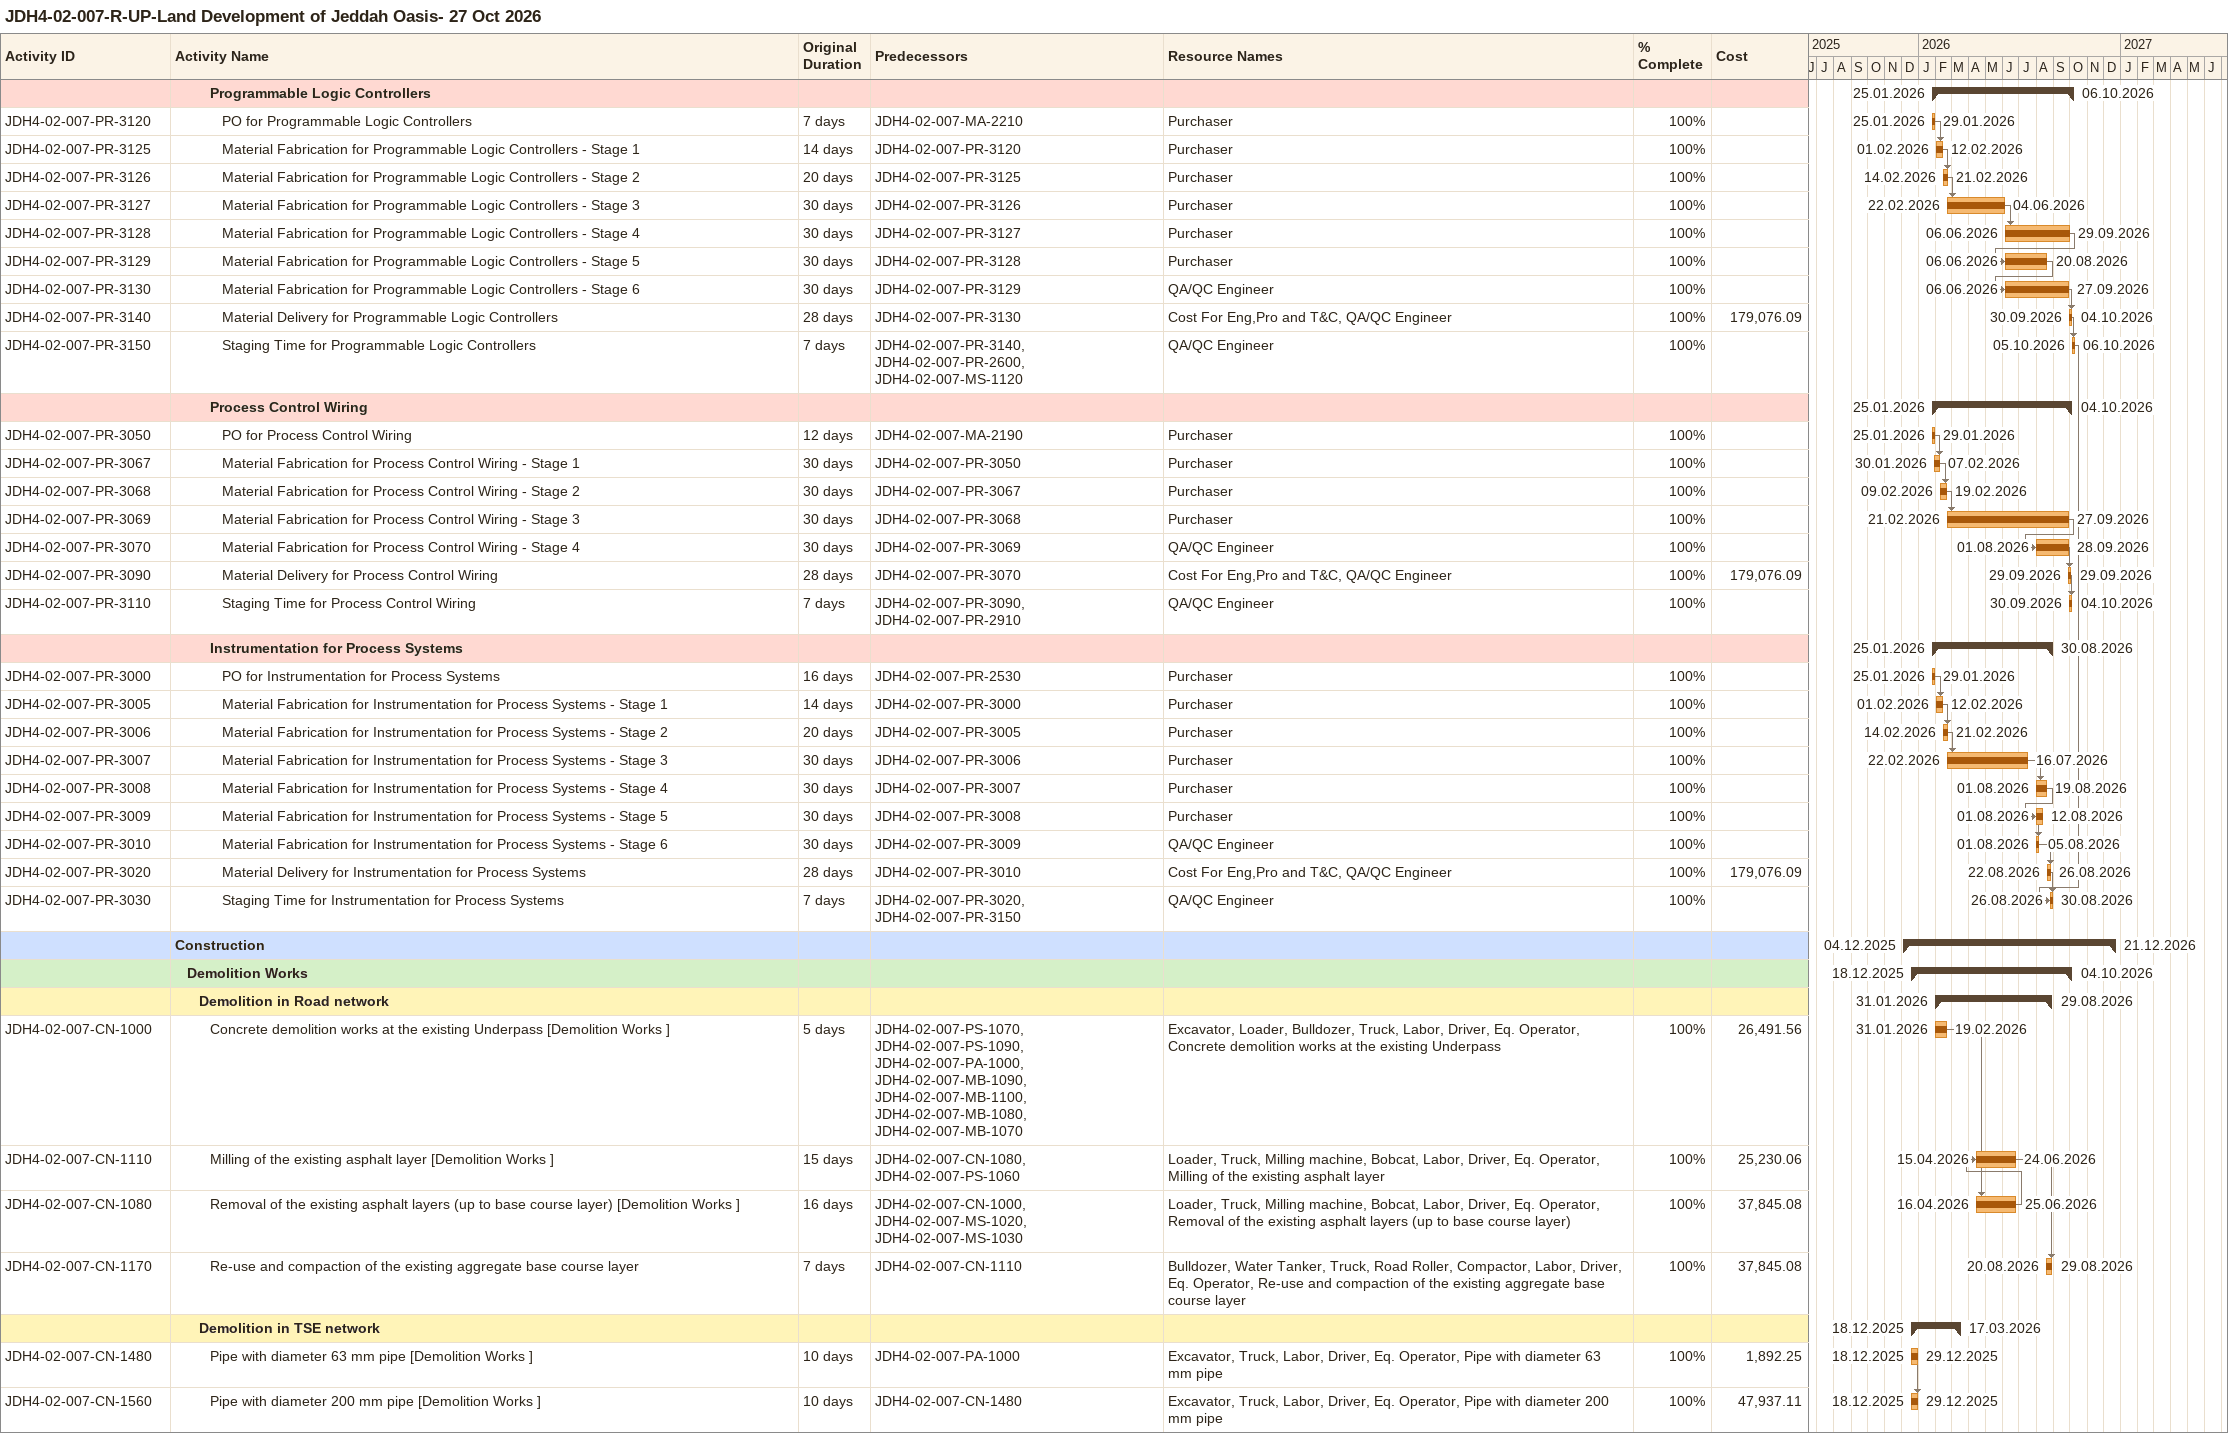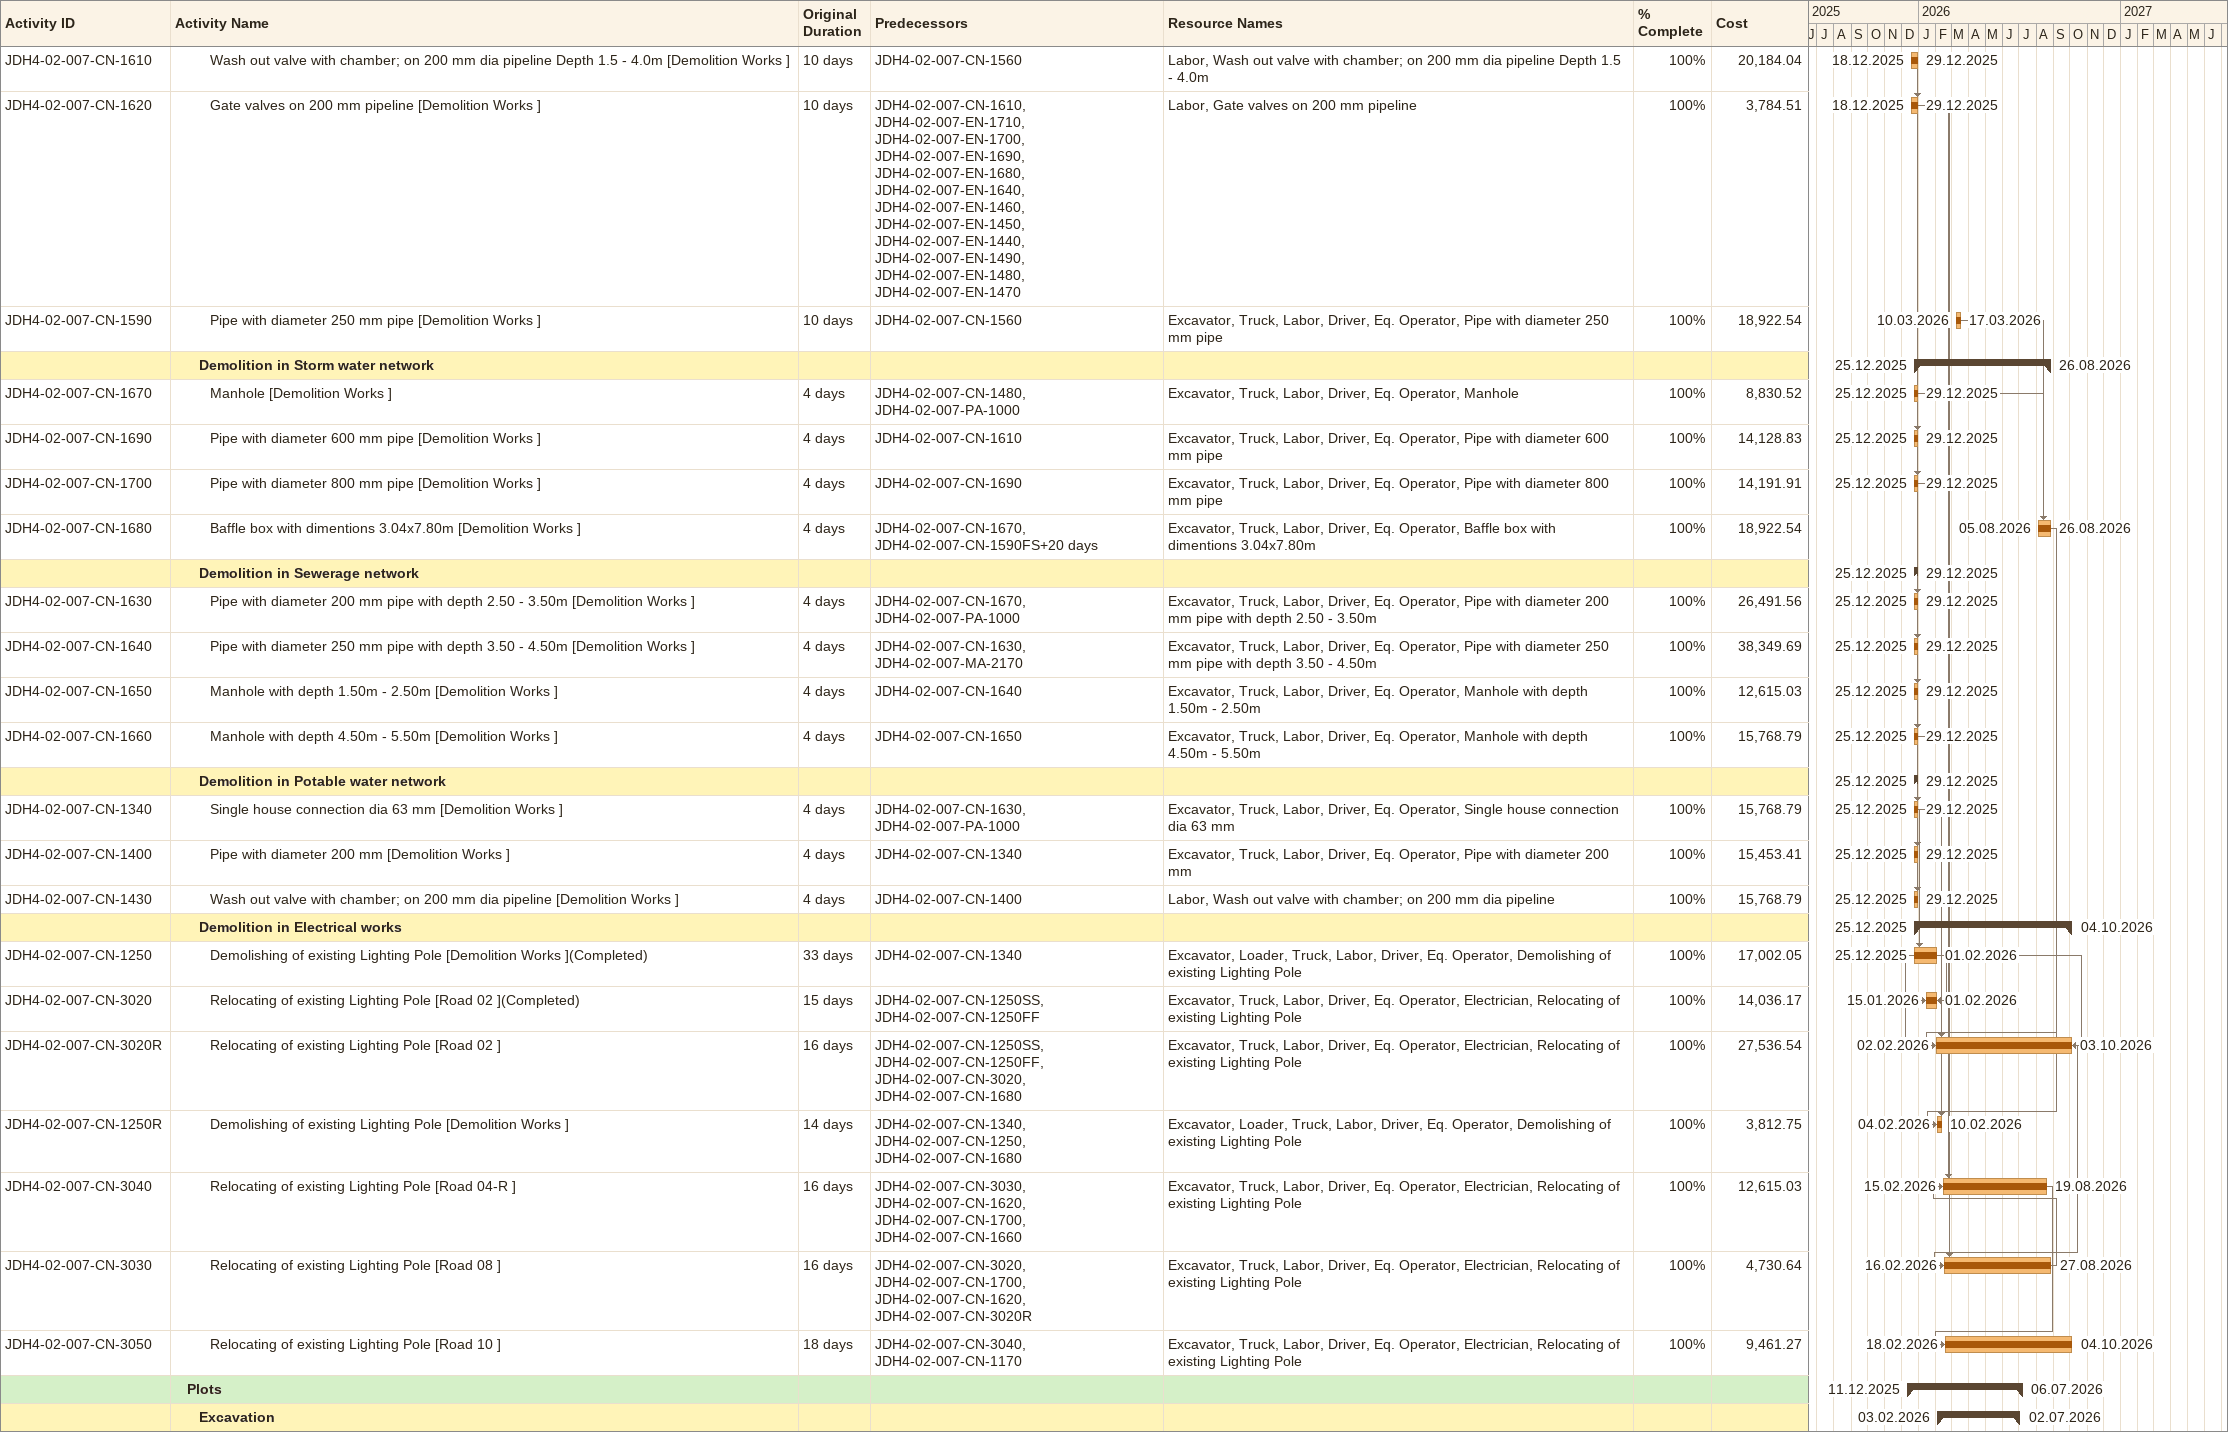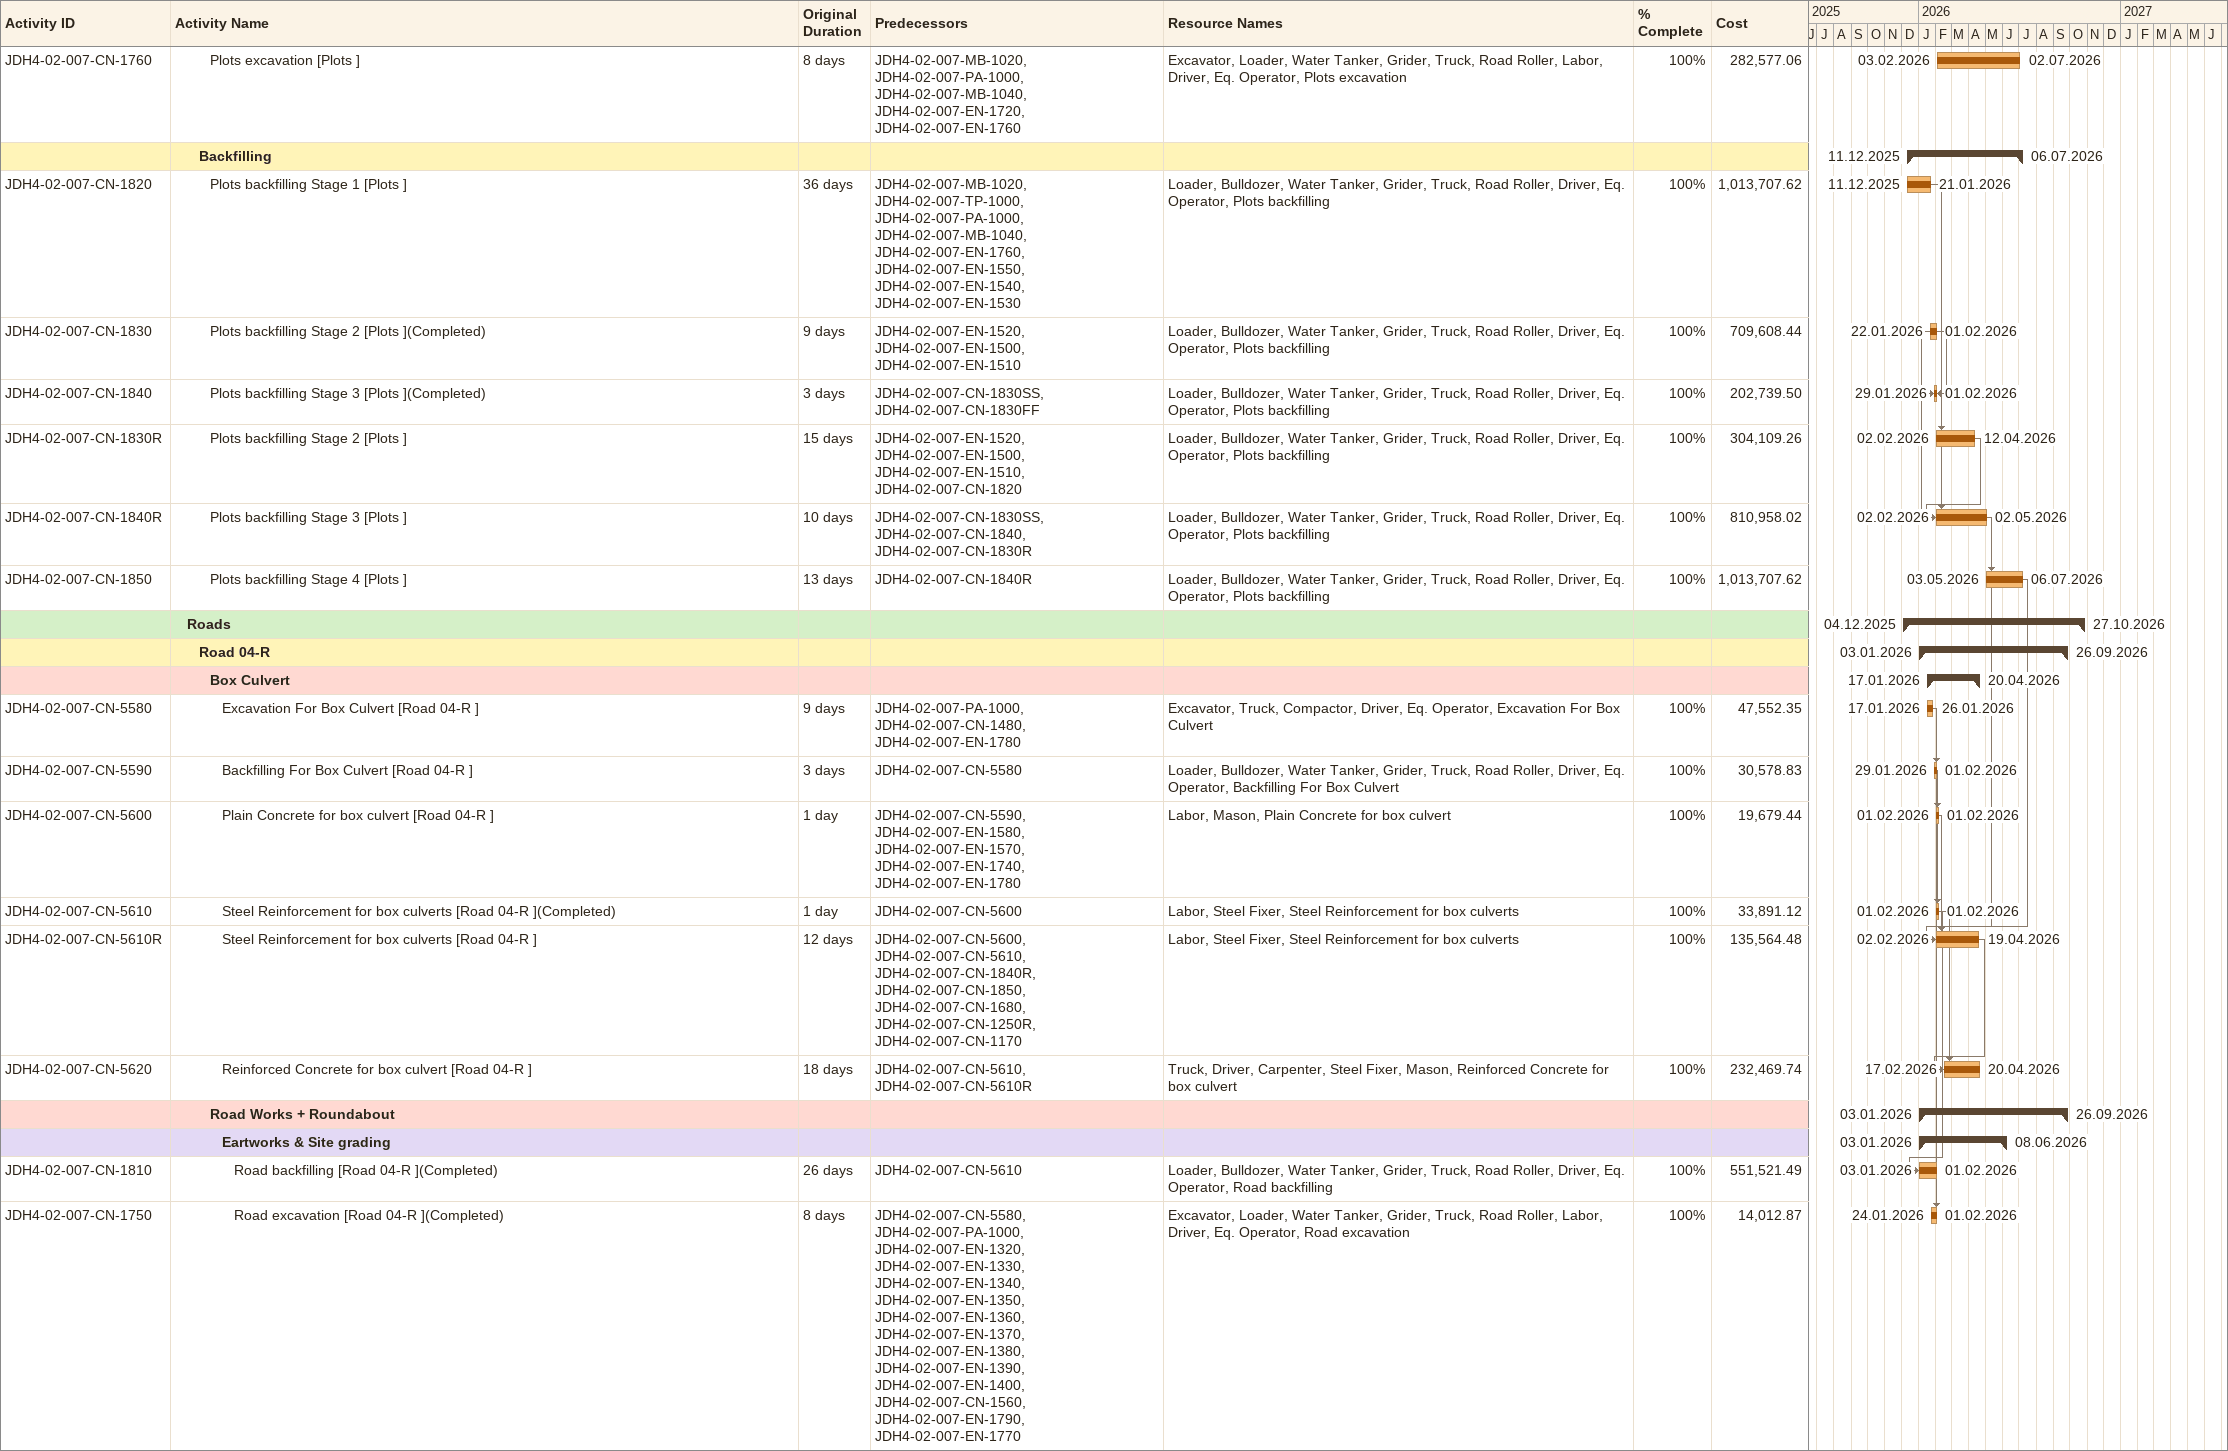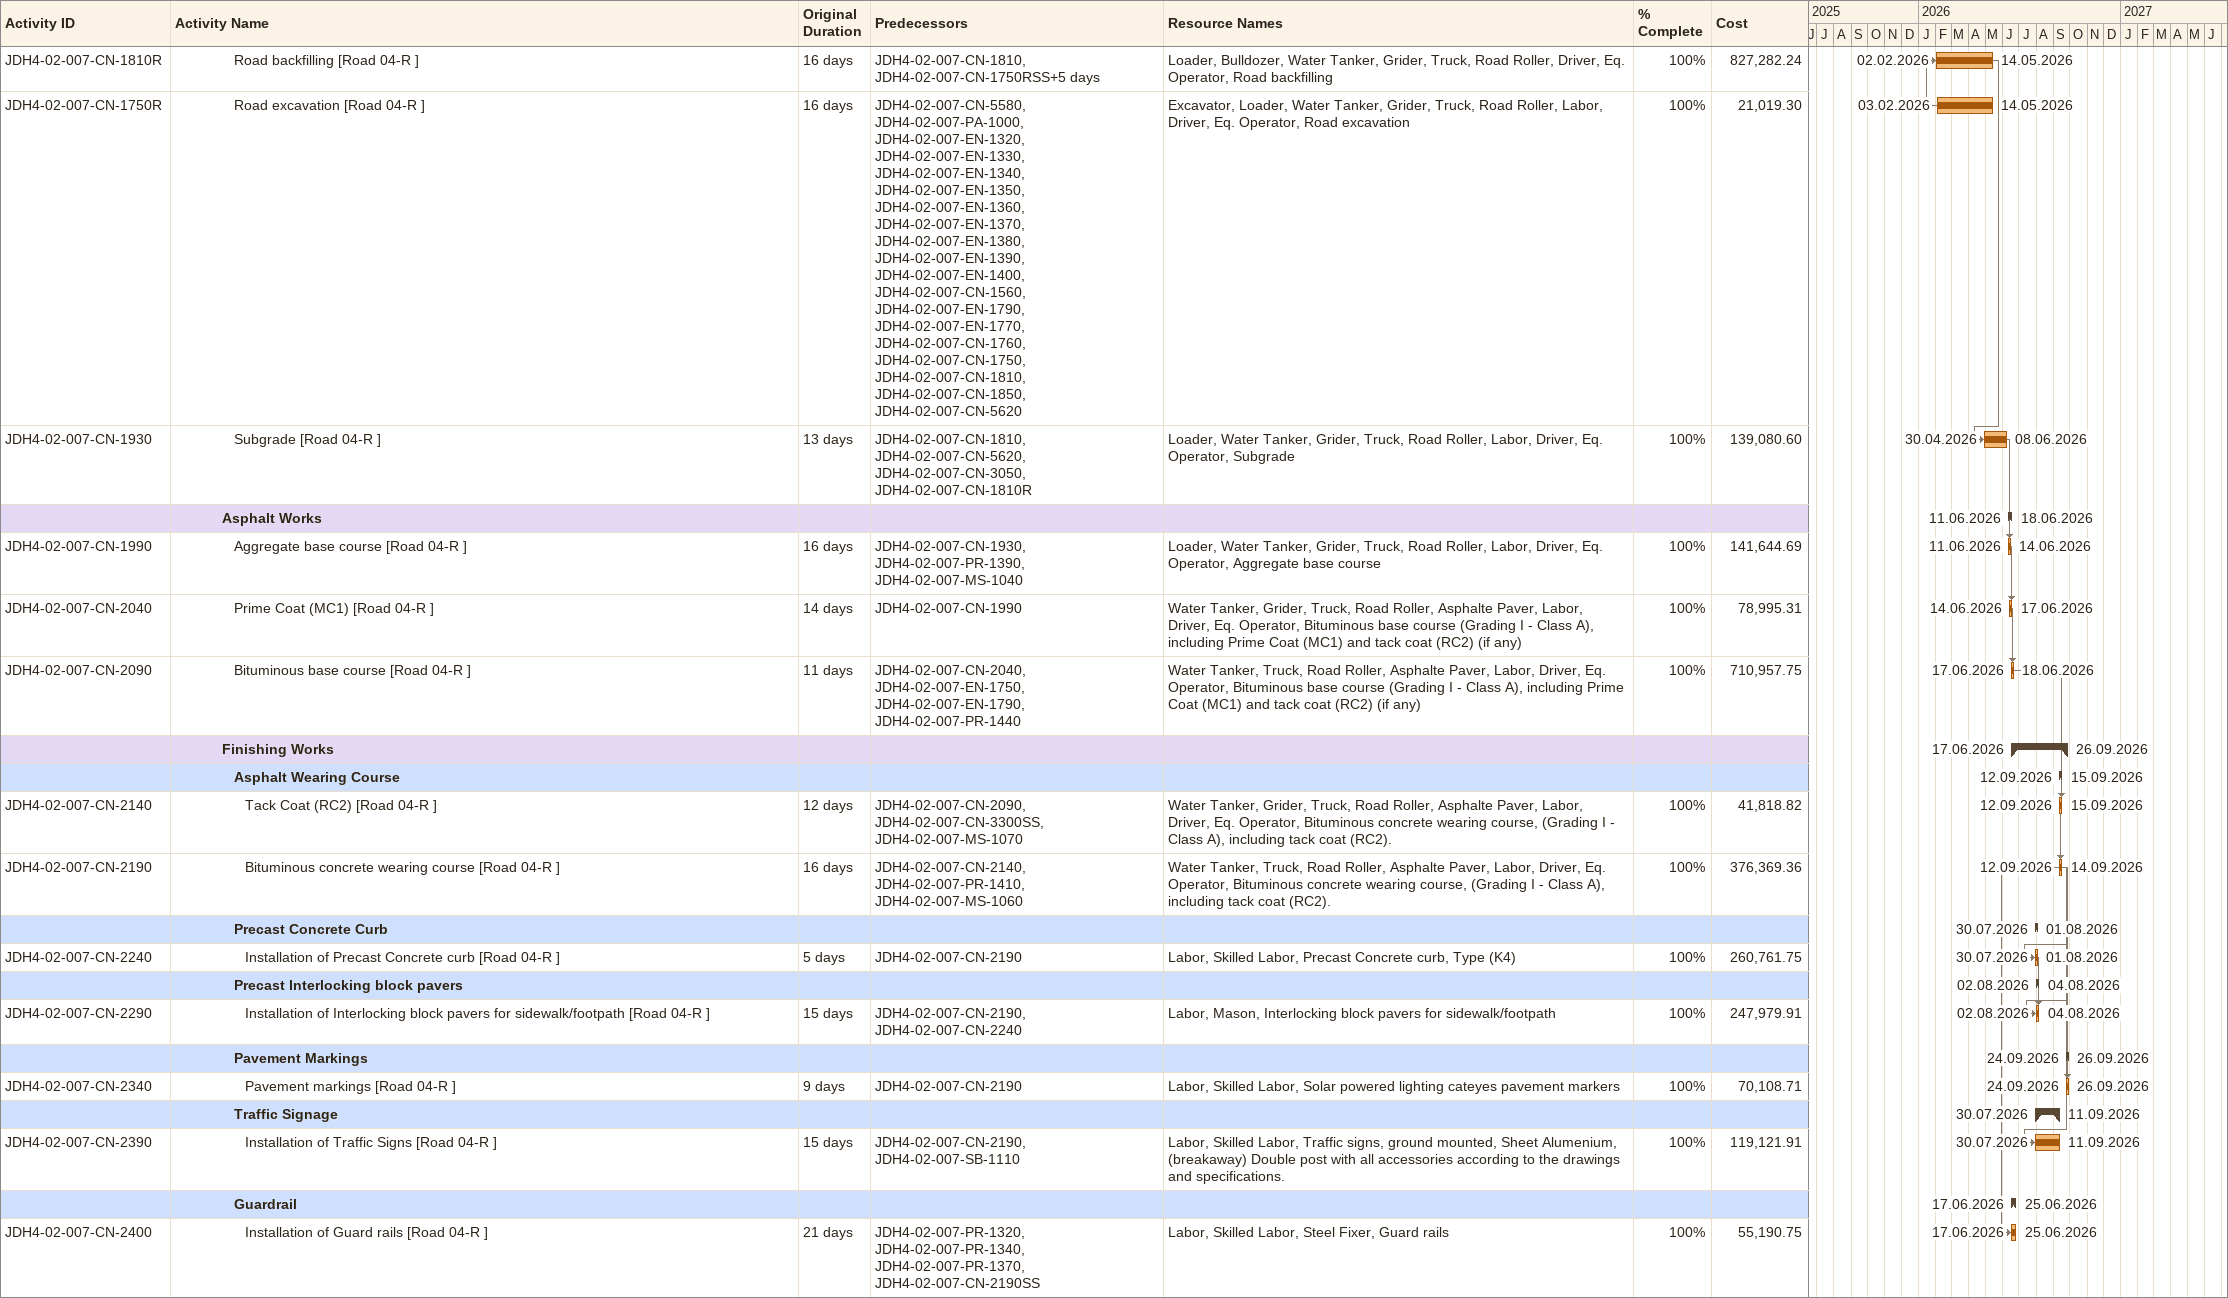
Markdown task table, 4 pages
JDH4-02-007-R-UP-Land Development of Jeddah Oasis- 27 Oct 2026

| ID | Level | Task | Original duration | Start | Finish | Predecessors | Resources | % complete | Cost |
|---|---|---|---|---|---|---|---|---|---|
|  | 4 | **Programmable Logic Controllers** |  | 2026-01-25 | 2026-10-06 |  |  |  |  |
| JDH4-02-007-PR-3120 | 5 | PO for Programmable Logic Controllers | 7d | 2026-01-25 | 2026-01-29 | JDH4-02-007-MA-2210 | Purchaser | 100 |  |
| JDH4-02-007-PR-3125 | 5 | Material Fabrication for Programmable Logic Controllers - Stage 1 | 14d | 2026-02-01 | 2026-02-12 | JDH4-02-007-PR-3120 | Purchaser | 100 |  |
| JDH4-02-007-PR-3126 | 5 | Material Fabrication for Programmable Logic Controllers - Stage 2 | 20d | 2026-02-14 | 2026-02-21 | JDH4-02-007-PR-3125 | Purchaser | 100 |  |
| JDH4-02-007-PR-3127 | 5 | Material Fabrication for Programmable Logic Controllers - Stage 3 | 30d | 2026-02-22 | 2026-06-04 | JDH4-02-007-PR-3126 | Purchaser | 100 |  |
| JDH4-02-007-PR-3128 | 5 | Material Fabrication for Programmable Logic Controllers - Stage 4 | 30d | 2026-06-06 | 2026-09-29 | JDH4-02-007-PR-3127 | Purchaser | 100 |  |
| JDH4-02-007-PR-3129 | 5 | Material Fabrication for Programmable Logic Controllers - Stage 5 | 30d | 2026-06-06 | 2026-08-20 | JDH4-02-007-PR-3128 | Purchaser | 100 |  |
| JDH4-02-007-PR-3130 | 5 | Material Fabrication for Programmable Logic Controllers - Stage 6 | 30d | 2026-06-06 | 2026-09-27 | JDH4-02-007-PR-3129 | QA/QC Engineer | 100 |  |
| JDH4-02-007-PR-3140 | 5 | Material Delivery for Programmable Logic Controllers | 28d | 2026-09-30 | 2026-10-04 | JDH4-02-007-PR-3130 | Cost For Eng,Pro and T&C, QA/QC Engineer | 100 | 179076.09 |
| JDH4-02-007-PR-3150 | 5 | Staging Time for Programmable Logic Controllers | 7d | 2026-10-05 | 2026-10-06 | JDH4-02-007-PR-3140, JDH4-02-007-PR-2600, JDH4-02-007-MS-1120 | QA/QC Engineer | 100 |  |
|  | 4 | **Process Control Wiring** |  | 2026-01-25 | 2026-10-04 |  |  |  |  |
| JDH4-02-007-PR-3050 | 5 | PO for Process Control Wiring | 12d | 2026-01-25 | 2026-01-29 | JDH4-02-007-MA-2190 | Purchaser | 100 |  |
| JDH4-02-007-PR-3067 | 5 | Material Fabrication for Process Control Wiring - Stage 1 | 30d | 2026-01-30 | 2026-02-07 | JDH4-02-007-PR-3050 | Purchaser | 100 |  |
| JDH4-02-007-PR-3068 | 5 | Material Fabrication for Process Control Wiring - Stage 2 | 30d | 2026-02-09 | 2026-02-19 | JDH4-02-007-PR-3067 | Purchaser | 100 |  |
| JDH4-02-007-PR-3069 | 5 | Material Fabrication for Process Control Wiring - Stage 3 | 30d | 2026-02-21 | 2026-09-27 | JDH4-02-007-PR-3068 | Purchaser | 100 |  |
| JDH4-02-007-PR-3070 | 5 | Material Fabrication for Process Control Wiring - Stage 4 | 30d | 2026-08-01 | 2026-09-28 | JDH4-02-007-PR-3069 | QA/QC Engineer | 100 |  |
| JDH4-02-007-PR-3090 | 5 | Material Delivery for Process Control Wiring | 28d | 2026-09-29 | 2026-09-29 | JDH4-02-007-PR-3070 | Cost For Eng,Pro and T&C, QA/QC Engineer | 100 | 179076.09 |
| JDH4-02-007-PR-3110 | 5 | Staging Time for Process Control Wiring | 7d | 2026-09-30 | 2026-10-04 | JDH4-02-007-PR-3090, JDH4-02-007-PR-2910 | QA/QC Engineer | 100 |  |
|  | 4 | **Instrumentation for Process Systems** |  | 2026-01-25 | 2026-08-30 |  |  |  |  |
| JDH4-02-007-PR-3000 | 5 | PO for Instrumentation for Process Systems | 16d | 2026-01-25 | 2026-01-29 | JDH4-02-007-PR-2530 | Purchaser | 100 |  |
| JDH4-02-007-PR-3005 | 5 | Material Fabrication for Instrumentation for Process Systems - Stage 1 | 14d | 2026-02-01 | 2026-02-12 | JDH4-02-007-PR-3000 | Purchaser | 100 |  |
| JDH4-02-007-PR-3006 | 5 | Material Fabrication for Instrumentation for Process Systems - Stage 2 | 20d | 2026-02-14 | 2026-02-21 | JDH4-02-007-PR-3005 | Purchaser | 100 |  |
| JDH4-02-007-PR-3007 | 5 | Material Fabrication for Instrumentation for Process Systems - Stage 3 | 30d | 2026-02-22 | 2026-07-16 | JDH4-02-007-PR-3006 | Purchaser | 100 |  |
| JDH4-02-007-PR-3008 | 5 | Material Fabrication for Instrumentation for Process Systems - Stage 4 | 30d | 2026-08-01 | 2026-08-19 | JDH4-02-007-PR-3007 | Purchaser | 100 |  |
| JDH4-02-007-PR-3009 | 5 | Material Fabrication for Instrumentation for Process Systems - Stage 5 | 30d | 2026-08-01 | 2026-08-12 | JDH4-02-007-PR-3008 | Purchaser | 100 |  |
| JDH4-02-007-PR-3010 | 5 | Material Fabrication for Instrumentation for Process Systems - Stage 6 | 30d | 2026-08-01 | 2026-08-05 | JDH4-02-007-PR-3009 | QA/QC Engineer | 100 |  |
| JDH4-02-007-PR-3020 | 5 | Material Delivery for Instrumentation for Process Systems | 28d | 2026-08-22 | 2026-08-26 | JDH4-02-007-PR-3010 | Cost For Eng,Pro and T&C, QA/QC Engineer | 100 | 179076.09 |
| JDH4-02-007-PR-3030 | 5 | Staging Time for Instrumentation for Process Systems | 7d | 2026-08-26 | 2026-08-30 | JDH4-02-007-PR-3020, JDH4-02-007-PR-3150 | QA/QC Engineer | 100 |  |
|  | 1 | **Construction** |  | 2025-12-04 | 2026-12-21 |  |  |  |  |
|  | 2 | **Demolition Works** |  | 2025-12-18 | 2026-10-04 |  |  |  |  |
|  | 3 | **Demolition in Road network** |  | 2026-01-31 | 2026-08-29 |  |  |  |  |
| JDH4-02-007-CN-1000 | 4 | Concrete demolition works at the existing Underpass [Demolition Works ] | 5d | 2026-01-31 | 2026-02-19 | JDH4-02-007-PS-1070, JDH4-02-007-PS-1090, JDH4-02-007-PA-1000, JDH4-02-007-MB-1090, JDH4-02-007-MB-1100, JDH4-02-007-MB-1080, JDH4-02-007-MB-1070 | Excavator, Loader, Bulldozer, Truck, Labor, Driver, Eq. Operator, Concrete demolition works at the existing Underpass | 100 | 26491.56 |
| JDH4-02-007-CN-1110 | 4 | Milling of the existing asphalt layer [Demolition Works ] | 15d | 2026-04-15 | 2026-06-24 | JDH4-02-007-CN-1080, JDH4-02-007-PS-1060 | Loader, Truck, Milling machine, Bobcat, Labor, Driver, Eq. Operator, Milling of the existing asphalt layer | 100 | 25230.06 |
| JDH4-02-007-CN-1080 | 4 | Removal of the existing asphalt layers (up to base course layer) [Demolition Works ] | 16d | 2026-04-16 | 2026-06-25 | JDH4-02-007-CN-1000, JDH4-02-007-MS-1020, JDH4-02-007-MS-1030 | Loader, Truck, Milling machine, Bobcat, Labor, Driver, Eq. Operator, Removal of the existing asphalt layers (up to base course layer) | 100 | 37845.08 |
| JDH4-02-007-CN-1170 | 4 | Re-use and compaction of the existing aggregate base course layer | 7d | 2026-08-20 | 2026-08-29 | JDH4-02-007-CN-1110 | Bulldozer, Water Tanker, Truck, Road Roller, Compactor, Labor, Driver, Eq. Operator, Re-use and compaction of the existing aggregate base course layer | 100 | 37845.08 |
|  | 3 | **Demolition in TSE network** |  | 2025-12-18 | 2026-03-17 |  |  |  |  |
| JDH4-02-007-CN-1480 | 4 | Pipe with diameter 63 mm pipe [Demolition Works ] | 10d | 2025-12-18 | 2025-12-29 | JDH4-02-007-PA-1000 | Excavator, Truck, Labor, Driver, Eq. Operator, Pipe with diameter 63 mm pipe | 100 | 1892.25 |
| JDH4-02-007-CN-1560 | 4 | Pipe with diameter 200 mm pipe [Demolition Works ] | 10d | 2025-12-18 | 2025-12-29 | JDH4-02-007-CN-1480 | Excavator, Truck, Labor, Driver, Eq. Operator, Pipe with diameter 200 mm pipe | 100 | 47937.11 |
| JDH4-02-007-CN-1610 | 4 | Wash out valve with chamber; on 200 mm dia pipeline Depth 1.5 - 4.0m [Demolition Works ] | 10d | 2025-12-18 | 2025-12-29 | JDH4-02-007-CN-1560 | Labor, Wash out valve with chamber; on 200 mm dia pipeline Depth 1.5 - 4.0m | 100 | 20184.04 |
| JDH4-02-007-CN-1620 | 4 | Gate valves on 200 mm pipeline [Demolition Works ] | 10d | 2025-12-18 | 2025-12-29 | JDH4-02-007-CN-1610, JDH4-02-007-EN-1710, JDH4-02-007-EN-1700, JDH4-02-007-EN-1690, JDH4-02-007-EN-1680, JDH4-02-007-EN-1640, JDH4-02-007-EN-1460, JDH4-02-007-EN-1450, JDH4-02-007-EN-1440, JDH4-02-007-EN-1490, JDH4-02-007-EN-1480, JDH4-02-007-EN-1470 | Labor, Gate valves on 200 mm pipeline | 100 | 3784.51 |
| JDH4-02-007-CN-1590 | 4 | Pipe with diameter 250 mm pipe [Demolition Works ] | 10d | 2026-03-10 | 2026-03-17 | JDH4-02-007-CN-1560 | Excavator, Truck, Labor, Driver, Eq. Operator, Pipe with diameter 250 mm pipe | 100 | 18922.54 |
|  | 3 | **Demolition in Storm water network** |  | 2025-12-25 | 2026-08-26 |  |  |  |  |
| JDH4-02-007-CN-1670 | 4 | Manhole [Demolition Works ] | 4d | 2025-12-25 | 2025-12-29 | JDH4-02-007-CN-1480, JDH4-02-007-PA-1000 | Excavator, Truck, Labor, Driver, Eq. Operator, Manhole | 100 | 8830.52 |
| JDH4-02-007-CN-1690 | 4 | Pipe with diameter 600 mm pipe [Demolition Works ] | 4d | 2025-12-25 | 2025-12-29 | JDH4-02-007-CN-1610 | Excavator, Truck, Labor, Driver, Eq. Operator, Pipe with diameter 600 mm pipe | 100 | 14128.83 |
| JDH4-02-007-CN-1700 | 4 | Pipe with diameter 800 mm pipe [Demolition Works ] | 4d | 2025-12-25 | 2025-12-29 | JDH4-02-007-CN-1690 | Excavator, Truck, Labor, Driver, Eq. Operator, Pipe with diameter 800 mm pipe | 100 | 14191.91 |
| JDH4-02-007-CN-1680 | 4 | Baffle box with dimentions 3.04x7.80m [Demolition Works ] | 4d | 2026-08-05 | 2026-08-26 | JDH4-02-007-CN-1670, JDH4-02-007-CN-1590FS+20d | Excavator, Truck, Labor, Driver, Eq. Operator, Baffle box with dimentions 3.04x7.80m | 100 | 18922.54 |
|  | 3 | **Demolition in Sewerage network** |  | 2025-12-25 | 2025-12-29 |  |  |  |  |
| JDH4-02-007-CN-1630 | 4 | Pipe with diameter 200 mm pipe with depth 2.50 - 3.50m [Demolition Works ] | 4d | 2025-12-25 | 2025-12-29 | JDH4-02-007-CN-1670, JDH4-02-007-PA-1000 | Excavator, Truck, Labor, Driver, Eq. Operator, Pipe with diameter 200 mm pipe with depth 2.50 - 3.50m | 100 | 26491.56 |
| JDH4-02-007-CN-1640 | 4 | Pipe with diameter 250 mm pipe with depth 3.50 - 4.50m [Demolition Works ] | 4d | 2025-12-25 | 2025-12-29 | JDH4-02-007-CN-1630, JDH4-02-007-MA-2170 | Excavator, Truck, Labor, Driver, Eq. Operator, Pipe with diameter 250 mm pipe with depth 3.50 - 4.50m | 100 | 38349.69 |
| JDH4-02-007-CN-1650 | 4 | Manhole with depth 1.50m - 2.50m [Demolition Works ] | 4d | 2025-12-25 | 2025-12-29 | JDH4-02-007-CN-1640 | Excavator, Truck, Labor, Driver, Eq. Operator, Manhole with depth 1.50m - 2.50m | 100 | 12615.03 |
| JDH4-02-007-CN-1660 | 4 | Manhole with depth 4.50m - 5.50m [Demolition Works ] | 4d | 2025-12-25 | 2025-12-29 | JDH4-02-007-CN-1650 | Excavator, Truck, Labor, Driver, Eq. Operator, Manhole with depth 4.50m - 5.50m | 100 | 15768.79 |
|  | 3 | **Demolition in Potable water network** |  | 2025-12-25 | 2025-12-29 |  |  |  |  |
| JDH4-02-007-CN-1340 | 4 | Single house connection dia 63 mm [Demolition Works ] | 4d | 2025-12-25 | 2025-12-29 | JDH4-02-007-CN-1630, JDH4-02-007-PA-1000 | Excavator, Truck, Labor, Driver, Eq. Operator, Single house connection dia 63 mm | 100 | 15768.79 |
| JDH4-02-007-CN-1400 | 4 | Pipe with diameter 200 mm [Demolition Works ] | 4d | 2025-12-25 | 2025-12-29 | JDH4-02-007-CN-1340 | Excavator, Truck, Labor, Driver, Eq. Operator, Pipe with diameter 200 mm | 100 | 15453.41 |
| JDH4-02-007-CN-1430 | 4 | Wash out valve with chamber; on 200 mm dia pipeline [Demolition Works ] | 4d | 2025-12-25 | 2025-12-29 | JDH4-02-007-CN-1400 | Labor, Wash out valve with chamber; on 200 mm dia pipeline | 100 | 15768.79 |
|  | 3 | **Demolition in Electrical works** |  | 2025-12-25 | 2026-10-04 |  |  |  |  |
| JDH4-02-007-CN-1250 | 4 | Demolishing of existing Lighting Pole [Demolition Works ](Completed) | 33d | 2025-12-25 | 2026-02-01 | JDH4-02-007-CN-1340 | Excavator, Loader, Truck, Labor, Driver, Eq. Operator, Demolishing of existing Lighting Pole | 100 | 17002.05 |
| JDH4-02-007-CN-3020 | 4 | Relocating of existing Lighting Pole [Road 02 ](Completed) | 15d | 2026-01-15 | 2026-02-01 | JDH4-02-007-CN-1250SS, JDH4-02-007-CN-1250FF | Excavator, Truck, Labor, Driver, Eq. Operator, Electrician, Relocating of existing Lighting Pole | 100 | 14036.17 |
| JDH4-02-007-CN-3020R | 4 | Relocating of existing Lighting Pole [Road 02 ] | 16d | 2026-02-02 | 2026-10-03 | JDH4-02-007-CN-1250SS, JDH4-02-007-CN-1250FF, JDH4-02-007-CN-3020, JDH4-02-007-CN-1680 | Excavator, Truck, Labor, Driver, Eq. Operator, Electrician, Relocating of existing Lighting Pole | 100 | 27536.54 |
| JDH4-02-007-CN-1250R | 4 | Demolishing of existing Lighting Pole [Demolition Works ] | 14d | 2026-02-04 | 2026-02-10 | JDH4-02-007-CN-1340, JDH4-02-007-CN-1250, JDH4-02-007-CN-1680 | Excavator, Loader, Truck, Labor, Driver, Eq. Operator, Demolishing of existing Lighting Pole | 100 | 3812.75 |
| JDH4-02-007-CN-3040 | 4 | Relocating of existing Lighting Pole [Road 04-R ] | 16d | 2026-02-15 | 2026-08-19 | JDH4-02-007-CN-3030, JDH4-02-007-CN-1620, JDH4-02-007-CN-1700, JDH4-02-007-CN-1660 | Excavator, Truck, Labor, Driver, Eq. Operator, Electrician, Relocating of existing Lighting Pole | 100 | 12615.03 |
| JDH4-02-007-CN-3030 | 4 | Relocating of existing Lighting Pole [Road 08 ] | 16d | 2026-02-16 | 2026-08-27 | JDH4-02-007-CN-3020, JDH4-02-007-CN-1700, JDH4-02-007-CN-1620, JDH4-02-007-CN-3020R | Excavator, Truck, Labor, Driver, Eq. Operator, Electrician, Relocating of existing Lighting Pole | 100 | 4730.64 |
| JDH4-02-007-CN-3050 | 4 | Relocating of existing Lighting Pole [Road 10 ] | 18d | 2026-02-18 | 2026-10-04 | JDH4-02-007-CN-3040, JDH4-02-007-CN-1170 | Excavator, Truck, Labor, Driver, Eq. Operator, Electrician, Relocating of existing Lighting Pole | 100 | 9461.27 |
|  | 2 | **Plots** |  | 2025-12-11 | 2026-07-06 |  |  |  |  |
|  | 3 | **Excavation** |  | 2026-02-03 | 2026-07-02 |  |  |  |  |
| JDH4-02-007-CN-1760 | 4 | Plots excavation [Plots ] | 8d | 2026-02-03 | 2026-07-02 | JDH4-02-007-MB-1020, JDH4-02-007-PA-1000, JDH4-02-007-MB-1040, JDH4-02-007-EN-1720, JDH4-02-007-EN-1760 | Excavator, Loader, Water Tanker, Grider, Truck, Road Roller, Labor, Driver, Eq. Operator, Plots excavation | 100 | 282577.06 |
|  | 3 | **Backfilling** |  | 2025-12-11 | 2026-07-06 |  |  |  |  |
| JDH4-02-007-CN-1820 | 4 | Plots backfilling Stage 1 [Plots ] | 36d | 2025-12-11 | 2026-01-21 | JDH4-02-007-MB-1020, JDH4-02-007-TP-1000, JDH4-02-007-PA-1000, JDH4-02-007-MB-1040, JDH4-02-007-EN-1760, JDH4-02-007-EN-1550, JDH4-02-007-EN-1540, JDH4-02-007-EN-1530 | Loader, Bulldozer, Water Tanker, Grider, Truck, Road Roller, Driver, Eq. Operator, Plots backfilling | 100 | 1013707.62 |
| JDH4-02-007-CN-1830 | 4 | Plots backfilling Stage 2 [Plots ](Completed) | 9d | 2026-01-22 | 2026-02-01 | JDH4-02-007-EN-1520, JDH4-02-007-EN-1500, JDH4-02-007-EN-1510 | Loader, Bulldozer, Water Tanker, Grider, Truck, Road Roller, Driver, Eq. Operator, Plots backfilling | 100 | 709608.44 |
| JDH4-02-007-CN-1840 | 4 | Plots backfilling Stage 3 [Plots ](Completed) | 3d | 2026-01-29 | 2026-02-01 | JDH4-02-007-CN-1830SS, JDH4-02-007-CN-1830FF | Loader, Bulldozer, Water Tanker, Grider, Truck, Road Roller, Driver, Eq. Operator, Plots backfilling | 100 | 202739.50 |
| JDH4-02-007-CN-1830R | 4 | Plots backfilling Stage 2 [Plots ] | 15d | 2026-02-02 | 2026-04-12 | JDH4-02-007-EN-1520, JDH4-02-007-EN-1500, JDH4-02-007-EN-1510, JDH4-02-007-CN-1820 | Loader, Bulldozer, Water Tanker, Grider, Truck, Road Roller, Driver, Eq. Operator, Plots backfilling | 100 | 304109.26 |
| JDH4-02-007-CN-1840R | 4 | Plots backfilling Stage 3 [Plots ] | 10d | 2026-02-02 | 2026-05-02 | JDH4-02-007-CN-1830SS, JDH4-02-007-CN-1840, JDH4-02-007-CN-1830R | Loader, Bulldozer, Water Tanker, Grider, Truck, Road Roller, Driver, Eq. Operator, Plots backfilling | 100 | 810958.02 |
| JDH4-02-007-CN-1850 | 4 | Plots backfilling Stage 4 [Plots ] | 13d | 2026-05-03 | 2026-07-06 | JDH4-02-007-CN-1840R | Loader, Bulldozer, Water Tanker, Grider, Truck, Road Roller, Driver, Eq. Operator, Plots backfilling | 100 | 1013707.62 |
|  | 2 | **Roads** |  | 2025-12-04 | 2026-10-27 |  |  |  |  |
|  | 3 | **Road 04-R** |  | 2026-01-03 | 2026-09-26 |  |  |  |  |
|  | 4 | **Box Culvert** |  | 2026-01-17 | 2026-04-20 |  |  |  |  |
| JDH4-02-007-CN-5580 | 5 | Excavation For Box Culvert [Road 04-R ] | 9d | 2026-01-17 | 2026-01-26 | JDH4-02-007-PA-1000, JDH4-02-007-CN-1480, JDH4-02-007-EN-1780 | Excavator, Truck, Compactor, Driver, Eq. Operator, Excavation For Box Culvert | 100 | 47552.35 |
| JDH4-02-007-CN-5590 | 5 | Backfilling For Box Culvert [Road 04-R ] | 3d | 2026-01-29 | 2026-02-01 | JDH4-02-007-CN-5580 | Loader, Bulldozer, Water Tanker, Grider, Truck, Road Roller, Driver, Eq. Operator, Backfilling For Box Culvert | 100 | 30578.83 |
| JDH4-02-007-CN-5600 | 5 | Plain Concrete for box culvert [Road 04-R ] | 1d | 2026-02-01 | 2026-02-01 | JDH4-02-007-CN-5590, JDH4-02-007-EN-1580, JDH4-02-007-EN-1570, JDH4-02-007-EN-1740, JDH4-02-007-EN-1780 | Labor, Mason, Plain Concrete for box culvert | 100 | 19679.44 |
| JDH4-02-007-CN-5610 | 5 | Steel Reinforcement for box culverts [Road 04-R ](Completed) | 1d | 2026-02-01 | 2026-02-01 | JDH4-02-007-CN-5600 | Labor, Steel Fixer, Steel Reinforcement for box culverts | 100 | 33891.12 |
| JDH4-02-007-CN-5610R | 5 | Steel Reinforcement for box culverts [Road 04-R ] | 12d | 2026-02-02 | 2026-04-19 | JDH4-02-007-CN-5600, JDH4-02-007-CN-5610, JDH4-02-007-CN-1840R, JDH4-02-007-CN-1850, JDH4-02-007-CN-1680, JDH4-02-007-CN-1250R, JDH4-02-007-CN-1170 | Labor, Steel Fixer, Steel Reinforcement for box culverts | 100 | 135564.48 |
| JDH4-02-007-CN-5620 | 5 | Reinforced Concrete for box culvert [Road 04-R ] | 18d | 2026-02-17 | 2026-04-20 | JDH4-02-007-CN-5610, JDH4-02-007-CN-5610R | Truck, Driver, Carpenter, Steel Fixer, Mason, Reinforced Concrete for box culvert | 100 | 232469.74 |
|  | 4 | **Road Works + Roundabout** |  | 2026-01-03 | 2026-09-26 |  |  |  |  |
|  | 5 | **Eartworks & Site grading** |  | 2026-01-03 | 2026-06-08 |  |  |  |  |
| JDH4-02-007-CN-1810 | 6 | Road backfilling [Road 04-R ](Completed) | 26d | 2026-01-03 | 2026-02-01 | JDH4-02-007-CN-5610 | Loader, Bulldozer, Water Tanker, Grider, Truck, Road Roller, Driver, Eq. Operator, Road backfilling | 100 | 551521.49 |
| JDH4-02-007-CN-1750 | 6 | Road excavation [Road 04-R ](Completed) | 8d | 2026-01-24 | 2026-02-01 | JDH4-02-007-CN-5580, JDH4-02-007-PA-1000, JDH4-02-007-EN-1320, JDH4-02-007-EN-1330, JDH4-02-007-EN-1340, JDH4-02-007-EN-1350, JDH4-02-007-EN-1360, JDH4-02-007-EN-1370, JDH4-02-007-EN-1380, JDH4-02-007-EN-1390, JDH4-02-007-EN-1400, JDH4-02-007-CN-1560, JDH4-02-007-EN-1790, JDH4-02-007-EN-1770 | Excavator, Loader, Water Tanker, Grider, Truck, Road Roller, Labor, Driver, Eq. Operator, Road excavation | 100 | 14012.87 |
| JDH4-02-007-CN-1810R | 6 | Road backfilling [Road 04-R ] | 16d | 2026-02-02 | 2026-05-14 | JDH4-02-007-CN-1810, JDH4-02-007-CN-1750RSS+5d | Loader, Bulldozer, Water Tanker, Grider, Truck, Road Roller, Driver, Eq. Operator, Road backfilling | 100 | 827282.24 |
| JDH4-02-007-CN-1750R | 6 | Road excavation [Road 04-R ] | 16d | 2026-02-03 | 2026-05-14 | JDH4-02-007-CN-5580, JDH4-02-007-PA-1000, JDH4-02-007-EN-1320, JDH4-02-007-EN-1330, JDH4-02-007-EN-1340, JDH4-02-007-EN-1350, JDH4-02-007-EN-1360, JDH4-02-007-EN-1370, JDH4-02-007-EN-1380, JDH4-02-007-EN-1390, JDH4-02-007-EN-1400, JDH4-02-007-CN-1560, JDH4-02-007-EN-1790, JDH4-02-007-EN-1770, JDH4-02-007-CN-1760, JDH4-02-007-CN-1750, JDH4-02-007-CN-1810, JDH4-02-007-CN-1850, JDH4-02-007-CN-5620 | Excavator, Loader, Water Tanker, Grider, Truck, Road Roller, Labor, Driver, Eq. Operator, Road excavation | 100 | 21019.30 |
| JDH4-02-007-CN-1930 | 6 | Subgrade [Road 04-R ] | 13d | 2026-04-30 | 2026-06-08 | JDH4-02-007-CN-1810, JDH4-02-007-CN-5620, JDH4-02-007-CN-3050, JDH4-02-007-CN-1810R | Loader, Water Tanker, Grider, Truck, Road Roller, Labor, Driver, Eq. Operator, Subgrade | 100 | 139080.60 |
|  | 5 | **Asphalt Works** |  | 2026-06-11 | 2026-06-18 |  |  |  |  |
| JDH4-02-007-CN-1990 | 6 | Aggregate base course [Road 04-R ] | 16d | 2026-06-11 | 2026-06-14 | JDH4-02-007-CN-1930, JDH4-02-007-PR-1390, JDH4-02-007-MS-1040 | Loader, Water Tanker, Grider, Truck, Road Roller, Labor, Driver, Eq. Operator, Aggregate base course | 100 | 141644.69 |
| JDH4-02-007-CN-2040 | 6 | Prime Coat (MC1) [Road 04-R ] | 14d | 2026-06-14 | 2026-06-17 | JDH4-02-007-CN-1990 | Water Tanker, Grider, Truck, Road Roller, Asphalte Paver, Labor, Driver, Eq. Operator, Bituminous base course (Grading I - Class A), including Prime Coat (MC1) and tack coat (RC2) (if any) | 100 | 78995.31 |
| JDH4-02-007-CN-2090 | 6 | Bituminous base course [Road 04-R ] | 11d | 2026-06-17 | 2026-06-18 | JDH4-02-007-CN-2040, JDH4-02-007-EN-1750, JDH4-02-007-EN-1790, JDH4-02-007-PR-1440 | Water Tanker, Truck, Road Roller, Asphalte Paver, Labor, Driver, Eq. Operator, Bituminous base course (Grading I - Class A), including Prime Coat (MC1) and tack coat (RC2) (if any) | 100 | 710957.75 |
|  | 5 | **Finishing Works** |  | 2026-06-17 | 2026-09-26 |  |  |  |  |
|  | 6 | **Asphalt Wearing Course** |  | 2026-09-12 | 2026-09-15 |  |  |  |  |
| JDH4-02-007-CN-2140 | 7 | Tack Coat (RC2) [Road 04-R ] | 12d | 2026-09-12 | 2026-09-15 | JDH4-02-007-CN-2090, JDH4-02-007-CN-3300SS, JDH4-02-007-MS-1070 | Water Tanker, Grider, Truck, Road Roller, Asphalte Paver, Labor, Driver, Eq. Operator, Bituminous concrete wearing course, (Grading I - Class A), including tack coat (RC2). | 100 | 41818.82 |
| JDH4-02-007-CN-2190 | 7 | Bituminous concrete wearing course [Road 04-R ] | 16d | 2026-09-12 | 2026-09-14 | JDH4-02-007-CN-2140, JDH4-02-007-PR-1410, JDH4-02-007-MS-1060 | Water Tanker, Truck, Road Roller, Asphalte Paver, Labor, Driver, Eq. Operator, Bituminous concrete wearing course, (Grading I - Class A), including tack coat (RC2). | 100 | 376369.36 |
|  | 6 | **Precast Concrete Curb** |  | 2026-07-30 | 2026-08-01 |  |  |  |  |
| JDH4-02-007-CN-2240 | 7 | Installation of Precast Concrete curb [Road 04-R ] | 5d | 2026-07-30 | 2026-08-01 | JDH4-02-007-CN-2190 | Labor, Skilled Labor, Precast Concrete curb, Type (K4) | 100 | 260761.75 |
|  | 6 | **Precast Interlocking block pavers** |  | 2026-08-02 | 2026-08-04 |  |  |  |  |
| JDH4-02-007-CN-2290 | 7 | Installation of Interlocking block pavers for sidewalk/footpath [Road 04-R ] | 15d | 2026-08-02 | 2026-08-04 | JDH4-02-007-CN-2190, JDH4-02-007-CN-2240 | Labor, Mason, Interlocking block pavers for sidewalk/footpath | 100 | 247979.91 |
|  | 6 | **Pavement Markings** |  | 2026-09-24 | 2026-09-26 |  |  |  |  |
| JDH4-02-007-CN-2340 | 7 | Pavement markings [Road 04-R ] | 9d | 2026-09-24 | 2026-09-26 | JDH4-02-007-CN-2190 | Labor, Skilled Labor, Solar powered lighting cateyes pavement markers | 100 | 70108.71 |
|  | 6 | **Traffic Signage** |  | 2026-07-30 | 2026-09-11 |  |  |  |  |
| JDH4-02-007-CN-2390 | 7 | Installation of Traffic Signs [Road 04-R ] | 15d | 2026-07-30 | 2026-09-11 | JDH4-02-007-CN-2190, JDH4-02-007-SB-1110 | Labor, Skilled Labor, Traffic signs, ground mounted, Sheet Alumenium, (breakaway) Double post with all accessories according to the drawings and specifications. | 100 | 119121.91 |
|  | 6 | **Guardrail** |  | 2026-06-17 | 2026-06-25 |  |  |  |  |
| JDH4-02-007-CN-2400 | 7 | Installation of Guard rails [Road 04-R ] | 21d | 2026-06-17 | 2026-06-25 | JDH4-02-007-PR-1320, JDH4-02-007-PR-1340, JDH4-02-007-PR-1370, JDH4-02-007-CN-2190SS | Labor, Skilled Labor, Steel Fixer, Guard rails | 100 | 55190.75 |
